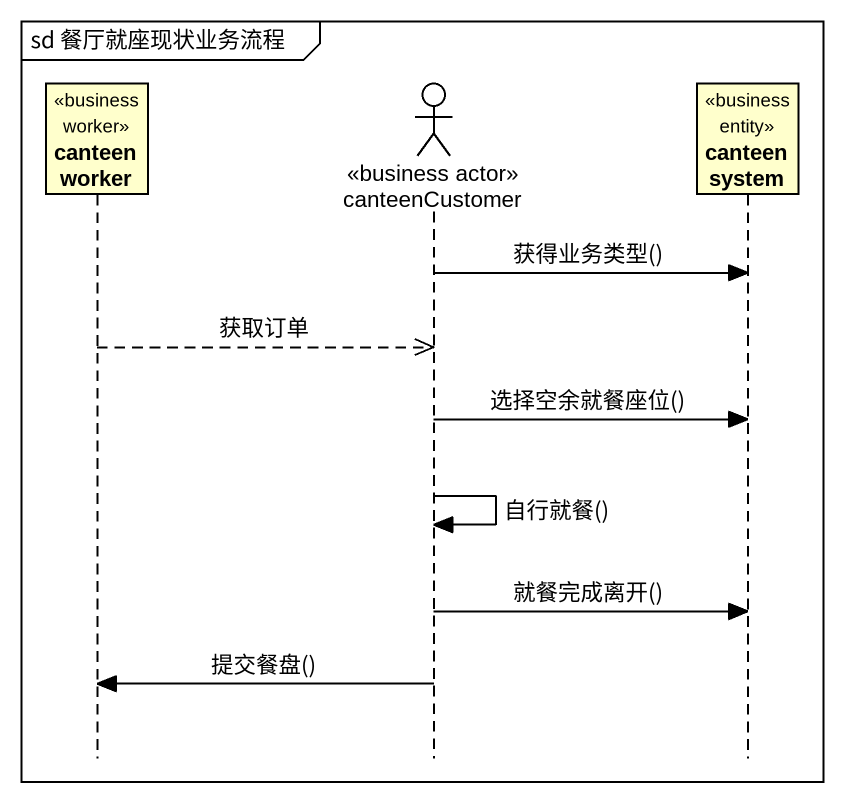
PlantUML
@startuml
mainframe sd 餐厅就座现状业务流程
hide footbox
participant "canteen worker" as canteen_worker <<business worker>>
actor canteenCustomer <<business actor>>
participant "canteen system" as canteen_system <<business entity>>

canteenCustomer -> canteen_system : 获得业务类型()
canteen_worker -->> canteenCustomer : 获取订单
canteenCustomer -> canteen_system : 选择空余就餐座位()
canteenCustomer -> canteenCustomer : 自行就餐()
canteenCustomer -> canteen_system : 就餐完成离开()
canteenCustomer -> canteen_worker : 提交餐盘()
@enduml
